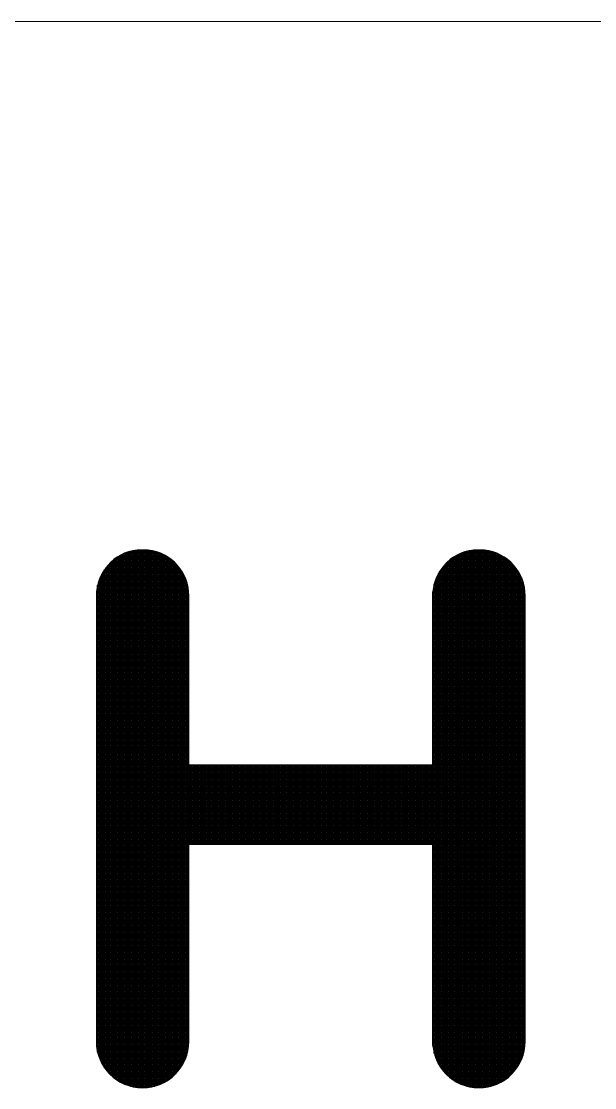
# Model space of a CAD drawing. Extents: x 0 to 841, y 0 to 594.
# Drawn here: x 696.97 to 703.93, y 97.92 to 110.86 of the extents above; entities that cross this region are included whole.
import ezdxf

# ---------------------------------------------------------------- set-up
doc = ezdxf.new("R2010")
doc.units = 0
doc.header["$LTSCALE"] = 5
doc.header["$MEASUREMENT"] = 0
doc.layers.add('42', color=7, linetype='Continuous', lineweight=9)
doc.layers.add('한국지역난방기술주식회사 CI', color=7, linetype='Continuous')

# ---------------------------------------------------------------- blocks, each defined once
blk = doc.blocks.new('기술주CI')
at = {"layer": '한국지역난방기술주식회사 CI', "color": 242, "linetype": 'Continuous', "true_color": 0xd51c29}
for p, q in [((1074.229, 133.431), (1074.229, 145.427)), ((1074.261, 133.418), (1074.261, 145.44)), ((1074.279, 145.447), (1075.01, 145.447)), ((1074.293, 133.406), (1074.293, 145.452)), ((1074.325, 133.396), (1074.325, 145.463)), ((1074.356, 133.386), (1074.356, 145.472)), ((1074.379, 145.478), (1074.91, 145.478)), ((1074.388, 133.377), (1074.388, 145.481)), ((1074.42, 133.37), (1074.42, 145.488)), ((1074.452, 133.363), (1074.452, 145.495)), ((1074.484, 133.358), (1074.484, 145.5)), ((1074.515, 133.353), (1074.515, 145.505)), ((1074.547, 133.35), (1074.547, 145.505)), ((1074.579, 133.348), (1074.579, 145.505)), ((1074.611, 133.346), (1074.611, 145.505)), ((1074.642, 133.345), (1074.642, 145.505)), ((1074.674, 133.346), (1074.674, 145.505)), ((1074.706, 133.347), (1074.706, 145.505)), ((1074.737, 133.35), (1074.737, 145.505)), ((1074.769, 133.353), (1074.769, 145.505)), ((1074.801, 133.357), (1074.801, 145.501)), ((1074.833, 133.363), (1074.833, 145.496)), ((1074.864, 133.369), (1074.864, 145.489)), ((1074.896, 133.376), (1074.896, 145.482)), ((1074.928, 133.385), (1074.928, 145.474)), ((1074.96, 133.394), (1074.96, 145.464)), ((1074.992, 133.405), (1074.992, 145.454)), ((1075.023, 133.416), (1075.023, 145.442)), ((1075.055, 133.429), (1075.055, 145.429)), ((1081.85, 133.428), (1081.85, 145.43)), ((1081.881, 133.415), (1081.881, 145.443)), ((1081.891, 145.447), (1082.623, 145.447)), ((1081.913, 133.404), (1081.913, 145.455)), ((1081.945, 133.393), (1081.945, 145.465)), ((1081.976, 133.384), (1081.976, 145.475)), ((1081.991, 145.478), (1082.523, 145.478)), ((1082.008, 133.375), (1082.008, 145.483)), ((1082.04, 133.368), (1082.04, 145.49)), ((1082.072, 133.362), (1082.072, 145.496)), ((1082.103, 133.357), (1082.103, 145.501)), ((1082.135, 133.353), (1082.135, 145.505)), ((1082.167, 133.349), (1082.167, 145.505)), ((1082.199, 133.347), (1082.199, 145.505)), ((1082.231, 133.346), (1082.231, 145.505)), ((1082.262, 133.345), (1082.262, 145.505)), ((1082.294, 133.346), (1082.294, 145.505)), ((1082.326, 133.348), (1082.326, 145.505)), ((1082.358, 133.35), (1082.358, 145.505)), ((1082.389, 133.354), (1082.389, 145.504)), ((1082.421, 133.358), (1082.421, 145.5)), ((1082.453, 133.364), (1082.453, 145.494)), ((1082.484, 133.371), (1082.484, 145.488)), ((1082.516, 133.378), (1082.516, 145.48)), ((1082.548, 133.387), (1082.548, 145.471)), ((1082.58, 133.397), (1082.58, 145.462)), ((1082.611, 133.407), (1082.611, 145.451)), ((1082.643, 133.419), (1082.643, 145.439)), ((1082.675, 133.433), (1082.675, 145.426)), ((1073.88, 133.677), (1073.88, 145.181)), ((1073.891, 145.193), (1075.398, 145.193)), ((1073.912, 133.645), (1073.912, 145.214)), ((1073.923, 145.225), (1075.366, 145.225)), ((1073.944, 133.615), (1073.944, 145.243)), ((1073.958, 145.256), (1075.331, 145.256)), ((1073.976, 133.587), (1073.976, 145.271)), ((1073.997, 145.288), (1075.292, 145.288)), ((1074.007, 133.562), (1074.007, 145.296)), ((1074.039, 145.32), (1075.25, 145.32)), ((1074.039, 133.538), (1074.039, 145.32)), ((1074.071, 133.517), (1074.071, 145.341)), ((1074.086, 145.351), (1075.203, 145.351)), ((1074.103, 133.497), (1074.103, 145.361)), ((1074.134, 133.478), (1074.134, 145.38)), ((1074.14, 145.383), (1075.149, 145.383)), ((1074.166, 133.461), (1074.166, 145.397)), ((1074.198, 133.446), (1074.198, 145.413)), ((1074.203, 145.415), (1075.086, 145.415)), ((1075.087, 133.444), (1075.087, 145.415)), ((1075.119, 133.459), (1075.119, 145.399)), ((1075.15, 133.476), (1075.15, 145.382)), ((1075.182, 133.494), (1075.182, 145.364)), ((1075.214, 133.514), (1075.214, 145.344)), ((1075.245, 133.535), (1075.245, 145.323)), ((1075.277, 133.558), (1075.277, 145.3)), ((1075.309, 133.584), (1075.309, 145.275)), ((1075.341, 133.611), (1075.341, 145.247)), ((1075.372, 133.64), (1075.372, 145.218)), ((1075.404, 133.672), (1075.404, 145.186)), ((1081.5, 133.669), (1081.5, 145.189)), ((1081.504, 145.193), (1083.01, 145.193)), ((1081.532, 133.637), (1081.532, 145.221)), ((1081.536, 145.225), (1082.978, 145.225)), ((1081.564, 133.608), (1081.564, 145.25)), ((1081.571, 145.256), (1082.943, 145.256)), ((1081.595, 133.581), (1081.595, 145.277)), ((1081.609, 145.288), (1082.905, 145.288)), ((1081.627, 133.556), (1081.627, 145.302)), ((1081.651, 145.32), (1082.862, 145.32)), ((1081.659, 133.533), (1081.659, 145.325)), ((1081.691, 133.512), (1081.691, 145.346)), ((1081.699, 145.351), (1082.815, 145.351)), ((1081.723, 133.492), (1081.723, 145.366)), ((1081.753, 145.383), (1082.761, 145.383)), ((1081.754, 133.474), (1081.754, 145.384)), ((1081.786, 133.457), (1081.786, 145.401)), ((1081.815, 145.415), (1082.699, 145.415)), ((1081.818, 133.442), (1081.818, 145.416)), ((1082.707, 133.447), (1082.707, 145.411)), ((1082.739, 133.463), (1082.739, 145.395)), ((1082.77, 133.48), (1082.77, 145.378)), ((1082.802, 133.499), (1082.802, 145.36)), ((1082.834, 133.519), (1082.834, 145.339)), ((1082.866, 133.541), (1082.866, 145.318)), ((1082.897, 133.564), (1082.897, 145.294)), ((1082.929, 133.59), (1082.929, 145.268)), ((1082.961, 133.618), (1082.961, 145.241)), ((1082.992, 133.648), (1082.992, 145.211)), ((1073.711, 144.939), (1075.578, 144.939)), ((1073.722, 133.899), (1073.722, 144.959)), ((1073.728, 144.971), (1075.561, 144.971)), ((1073.746, 145.002), (1075.543, 145.002)), ((1073.753, 133.844), (1073.753, 145.015)), ((1073.765, 145.034), (1075.523, 145.034)), ((1073.785, 133.795), (1073.785, 145.063)), ((1073.787, 145.066), (1075.502, 145.066)), ((1073.81, 145.098), (1075.479, 145.098)), ((1073.817, 133.752), (1073.817, 145.106)), ((1073.835, 145.129), (1075.454, 145.129)), ((1073.848, 133.713), (1073.848, 145.146)), ((1073.862, 145.161), (1075.427, 145.161)), ((1075.436, 133.707), (1075.436, 145.151)), ((1075.468, 133.746), (1075.468, 145.112)), ((1075.5, 133.789), (1075.5, 145.07)), ((1075.531, 133.836), (1075.531, 145.022)), ((1075.563, 133.891), (1075.563, 144.968)), ((1081.323, 144.939), (1083.191, 144.939)), ((1081.34, 144.971), (1083.174, 144.971)), ((1081.342, 133.885), (1081.342, 144.973)), ((1081.358, 145.002), (1083.156, 145.002)), ((1081.373, 133.831), (1081.373, 145.027)), ((1081.378, 145.034), (1083.136, 145.034)), ((1081.399, 145.066), (1083.115, 145.066)), ((1081.405, 133.784), (1081.405, 145.074)), ((1081.422, 145.098), (1083.091, 145.098)), ((1081.437, 133.742), (1081.437, 145.116)), ((1081.447, 145.129), (1083.067, 145.129)), ((1081.468, 133.704), (1081.468, 145.154)), ((1081.474, 145.161), (1083.039, 145.161)), ((1083.024, 133.68), (1083.024, 145.178)), ((1083.056, 133.716), (1083.056, 145.142)), ((1083.088, 133.756), (1083.088, 145.102)), ((1083.12, 133.8), (1083.12, 145.059)), ((1083.151, 133.849), (1083.151, 145.009)), ((1083.183, 133.905), (1083.183, 144.953)), ((1073.626, 134.151), (1073.626, 144.707)), ((1073.628, 144.716), (1075.66, 144.716)), ((1073.637, 144.748), (1075.652, 144.748)), ((1073.646, 144.78), (1075.643, 144.78)), ((1073.657, 144.812), (1075.632, 144.812)), ((1073.658, 134.043), (1073.658, 144.815)), ((1073.668, 144.843), (1075.62, 144.843)), ((1073.681, 144.875), (1075.608, 144.875)), ((1073.69, 133.964), (1073.69, 144.895)), ((1073.695, 144.907), (1075.594, 144.907)), ((1075.595, 133.954), (1075.595, 144.904)), ((1075.627, 134.031), (1075.627, 144.828)), ((1075.658, 134.133), (1075.658, 144.725)), ((1081.241, 144.716), (1083.273, 144.716)), ((1081.246, 134.121), (1081.246, 144.737)), ((1081.249, 144.748), (1083.265, 144.748)), ((1081.259, 144.78), (1083.255, 144.78)), ((1081.269, 144.812), (1083.245, 144.812)), ((1081.278, 134.022), (1081.278, 144.836)), ((1081.281, 144.843), (1083.233, 144.843)), ((1081.294, 144.875), (1083.22, 144.875)), ((1081.308, 144.907), (1083.206, 144.907)), ((1081.31, 133.947), (1081.31, 144.911)), ((1083.215, 133.971), (1083.215, 144.887)), ((1083.247, 134.052), (1083.247, 144.806)), ((1073.598, 144.463), (1075.691, 144.463)), ((1073.599, 144.494), (1075.69, 144.494)), ((1073.6, 144.526), (1075.689, 144.526)), ((1073.602, 144.558), (1075.687, 144.558)), ((1073.605, 144.59), (1075.684, 144.59)), ((1073.61, 144.621), (1075.679, 144.621)), ((1073.615, 144.653), (1075.674, 144.653)), ((1073.621, 144.685), (1075.668, 144.685)), ((1075.69, 134.351), (1075.69, 144.507)), ((1081.211, 144.494), (1083.303, 144.494)), ((1081.211, 144.463), (1083.303, 144.463)), ((1081.212, 144.526), (1083.301, 144.526)), ((1081.215, 144.558), (1083.299, 144.558)), ((1081.215, 134.302), (1081.215, 144.557)), ((1081.218, 144.59), (1083.296, 144.59)), ((1081.222, 144.621), (1083.292, 144.621)), ((1081.227, 144.653), (1083.286, 144.653)), ((1081.234, 144.685), (1083.28, 144.685)), ((1083.278, 134.165), (1083.278, 144.694)), ((1073.598, 144.431), (1075.691, 144.431)), ((1073.598, 144.399), (1075.691, 144.399)), ((1073.598, 144.367), (1075.691, 144.367)), ((1073.598, 144.336), (1075.691, 144.336)), ((1073.598, 144.304), (1075.691, 144.304)), ((1073.598, 144.272), (1075.691, 144.272)), ((1073.598, 144.24), (1075.691, 144.24)), ((1081.211, 144.431), (1083.303, 144.431)), ((1081.211, 144.399), (1083.303, 144.399)), ((1081.211, 144.367), (1083.303, 144.367)), ((1081.211, 144.336), (1083.303, 144.336)), ((1081.211, 144.304), (1083.303, 144.304)), ((1081.211, 144.272), (1083.303, 144.272)), ((1081.211, 144.24), (1083.303, 144.24)), ((1073.598, 144.208), (1075.691, 144.208)), ((1073.598, 144.177), (1075.691, 144.177)), ((1073.598, 144.145), (1075.691, 144.145)), ((1073.598, 144.113), (1075.691, 144.113)), ((1073.598, 144.081), (1075.691, 144.081)), ((1073.598, 144.05), (1075.691, 144.05)), ((1073.598, 144.018), (1075.691, 144.018)), ((1073.598, 143.986), (1075.691, 143.986)), ((1081.211, 144.208), (1083.303, 144.208)), ((1081.211, 144.177), (1083.303, 144.177)), ((1081.211, 144.145), (1083.303, 144.145)), ((1081.211, 144.113), (1083.303, 144.113)), ((1081.211, 144.081), (1083.303, 144.081)), ((1081.211, 144.05), (1083.303, 144.05)), ((1081.211, 144.018), (1083.303, 144.018)), ((1081.211, 143.986), (1083.303, 143.986)), ((1073.598, 143.954), (1075.691, 143.954)), ((1073.598, 143.923), (1075.691, 143.923)), ((1073.598, 143.891), (1075.691, 143.891)), ((1073.598, 143.859), (1075.691, 143.859)), ((1073.598, 143.828), (1075.691, 143.828)), ((1073.598, 143.796), (1075.691, 143.796)), ((1073.598, 143.764), (1075.691, 143.764)), ((1081.211, 143.954), (1083.303, 143.954)), ((1081.211, 143.923), (1083.303, 143.923)), ((1081.211, 143.891), (1083.303, 143.891)), ((1081.211, 143.859), (1083.303, 143.859)), ((1081.211, 143.828), (1083.303, 143.828)), ((1081.211, 143.796), (1083.303, 143.796)), ((1081.211, 143.764), (1083.303, 143.764)), ((1073.598, 143.732), (1075.691, 143.732)), ((1073.598, 143.701), (1075.691, 143.701)), ((1073.598, 143.669), (1075.691, 143.669)), ((1073.598, 143.637), (1075.691, 143.637)), ((1073.598, 143.605), (1075.691, 143.605)), ((1073.598, 143.574), (1075.691, 143.574)), ((1073.598, 143.542), (1075.691, 143.542)), ((1073.598, 143.51), (1075.691, 143.51)), ((1081.211, 143.732), (1083.303, 143.732)), ((1081.211, 143.701), (1083.303, 143.701)), ((1081.211, 143.669), (1083.303, 143.669)), ((1081.211, 143.637), (1083.303, 143.637)), ((1081.211, 143.605), (1083.303, 143.605)), ((1081.211, 143.574), (1083.303, 143.574)), ((1081.211, 143.542), (1083.303, 143.542)), ((1081.211, 143.51), (1083.303, 143.51)), ((1073.598, 143.478), (1075.691, 143.478)), ((1073.598, 143.446), (1075.691, 143.446)), ((1073.598, 143.415), (1075.691, 143.415)), ((1073.598, 143.383), (1075.691, 143.383)), ((1073.598, 143.351), (1075.691, 143.351)), ((1073.598, 143.319), (1075.691, 143.319)), ((1073.598, 143.288), (1075.691, 143.288)), ((1073.598, 143.256), (1075.691, 143.256)), ((1081.211, 143.478), (1083.303, 143.478)), ((1081.211, 143.446), (1083.303, 143.446)), ((1081.211, 143.415), (1083.303, 143.415)), ((1081.211, 143.383), (1083.303, 143.383)), ((1081.211, 143.351), (1083.303, 143.351)), ((1081.211, 143.319), (1083.303, 143.319)), ((1081.211, 143.288), (1083.303, 143.288)), ((1081.211, 143.256), (1083.303, 143.256)), ((1073.598, 143.224), (1075.691, 143.224)), ((1073.598, 143.193), (1075.691, 143.193)), ((1073.598, 143.161), (1075.691, 143.161)), ((1073.598, 143.129), (1075.691, 143.129)), ((1073.598, 143.097), (1075.691, 143.097)), ((1073.598, 143.066), (1075.691, 143.066)), ((1073.598, 143.034), (1075.691, 143.034)), ((1081.211, 143.224), (1083.303, 143.224)), ((1081.211, 143.193), (1083.303, 143.193)), ((1081.211, 143.161), (1083.303, 143.161)), ((1081.211, 143.129), (1083.303, 143.129)), ((1081.211, 143.097), (1083.303, 143.097)), ((1081.211, 143.066), (1083.303, 143.066)), ((1081.211, 143.034), (1083.303, 143.034)), ((1073.598, 143.002), (1075.691, 143.002)), ((1073.598, 142.97), (1075.691, 142.97)), ((1073.598, 142.939), (1075.691, 142.939)), ((1073.598, 142.907), (1075.691, 142.907)), ((1073.598, 142.875), (1075.691, 142.875)), ((1073.598, 142.843), (1075.691, 142.843)), ((1073.598, 142.811), (1075.691, 142.811)), ((1073.598, 142.78), (1075.691, 142.78)), ((1081.211, 143.002), (1083.303, 143.002)), ((1081.211, 142.97), (1083.303, 142.97)), ((1081.211, 142.939), (1083.303, 142.939)), ((1081.211, 142.907), (1083.303, 142.907)), ((1081.211, 142.875), (1083.303, 142.875)), ((1081.211, 142.843), (1083.303, 142.843)), ((1081.211, 142.811), (1083.303, 142.811)), ((1081.211, 142.78), (1083.303, 142.78)), ((1073.598, 142.748), (1075.691, 142.748)), ((1073.598, 142.716), (1075.691, 142.716)), ((1073.598, 142.684), (1075.691, 142.684)), ((1073.598, 142.653), (1075.691, 142.653)), ((1073.598, 142.621), (1075.691, 142.621)), ((1073.598, 142.589), (1075.691, 142.589)), ((1073.598, 142.557), (1075.691, 142.557)), ((1081.211, 142.748), (1083.303, 142.748)), ((1081.211, 142.716), (1083.303, 142.716)), ((1081.211, 142.684), (1083.303, 142.684)), ((1081.211, 142.653), (1083.303, 142.653)), ((1081.211, 142.621), (1083.303, 142.621)), ((1081.211, 142.589), (1083.303, 142.589)), ((1081.211, 142.557), (1083.303, 142.557)), ((1073.598, 142.526), (1075.691, 142.526)), ((1073.598, 142.494), (1075.691, 142.494)), ((1073.598, 142.462), (1075.691, 142.462)), ((1073.598, 142.431), (1075.691, 142.431)), ((1073.598, 142.399), (1075.691, 142.399)), ((1073.598, 142.367), (1075.691, 142.367)), ((1073.598, 142.335), (1075.691, 142.335)), ((1073.598, 142.304), (1075.691, 142.304)), ((1081.211, 142.526), (1083.303, 142.526)), ((1081.211, 142.494), (1083.303, 142.494)), ((1081.211, 142.462), (1083.303, 142.462)), ((1081.211, 142.431), (1083.303, 142.431)), ((1081.211, 142.399), (1083.303, 142.399)), ((1081.211, 142.367), (1083.303, 142.367)), ((1081.211, 142.335), (1083.303, 142.335)), ((1081.211, 142.304), (1083.303, 142.304)), ((1073.598, 142.272), (1075.691, 142.272)), ((1073.598, 142.24), (1075.691, 142.24)), ((1073.598, 142.208), (1075.691, 142.208)), ((1073.598, 142.176), (1075.691, 142.176)), ((1073.598, 142.145), (1075.691, 142.145)), ((1073.598, 142.113), (1075.691, 142.113)), ((1073.598, 142.081), (1075.691, 142.081)), ((1073.598, 142.049), (1075.691, 142.049)), ((1081.211, 142.272), (1083.303, 142.272)), ((1081.211, 142.24), (1083.303, 142.24)), ((1081.211, 142.208), (1083.303, 142.208)), ((1081.211, 142.176), (1083.303, 142.176)), ((1081.211, 142.145), (1083.303, 142.145)), ((1081.211, 142.113), (1083.303, 142.113)), ((1081.211, 142.081), (1083.303, 142.081)), ((1081.211, 142.049), (1083.303, 142.049)), ((1073.598, 142.018), (1075.691, 142.018)), ((1073.598, 141.986), (1075.691, 141.986)), ((1073.598, 141.954), (1075.691, 141.954)), ((1073.598, 141.922), (1075.691, 141.922)), ((1073.598, 141.891), (1075.691, 141.891)), ((1073.598, 141.859), (1075.691, 141.859)), ((1073.598, 141.827), (1075.691, 141.827)), ((1081.211, 142.018), (1083.303, 142.018)), ((1081.211, 141.986), (1083.303, 141.986)), ((1081.211, 141.954), (1083.303, 141.954)), ((1081.211, 141.922), (1083.303, 141.922)), ((1081.211, 141.891), (1083.303, 141.891)), ((1081.211, 141.859), (1083.303, 141.859)), ((1081.211, 141.827), (1083.303, 141.827)), ((1073.598, 141.796), (1075.691, 141.796)), ((1073.598, 141.764), (1075.691, 141.764)), ((1073.598, 141.732), (1075.691, 141.732)), ((1073.598, 141.7), (1075.691, 141.7)), ((1073.598, 141.669), (1075.691, 141.669)), ((1073.598, 141.637), (1075.691, 141.637)), ((1073.598, 141.605), (1075.691, 141.605)), ((1073.598, 141.573), (1075.691, 141.573)), ((1081.211, 141.796), (1083.303, 141.796)), ((1081.211, 141.764), (1083.303, 141.764)), ((1081.211, 141.732), (1083.303, 141.732)), ((1081.211, 141.7), (1083.303, 141.7)), ((1081.211, 141.669), (1083.303, 141.669)), ((1081.211, 141.637), (1083.303, 141.637)), ((1081.211, 141.605), (1083.303, 141.605)), ((1081.211, 141.573), (1083.303, 141.573)), ((1073.598, 141.542), (1075.691, 141.542)), ((1073.598, 141.51), (1075.691, 141.51)), ((1073.598, 141.478), (1075.691, 141.478)), ((1073.598, 141.446), (1075.691, 141.446)), ((1073.598, 141.414), (1075.691, 141.414)), ((1073.598, 141.383), (1075.691, 141.383)), ((1073.598, 141.351), (1075.691, 141.351)), ((1081.211, 141.542), (1083.303, 141.542)), ((1081.211, 141.51), (1083.303, 141.51)), ((1081.211, 141.478), (1083.303, 141.478)), ((1081.211, 141.446), (1083.303, 141.446)), ((1081.211, 141.414), (1083.303, 141.414)), ((1081.211, 141.383), (1083.303, 141.383)), ((1081.211, 141.351), (1083.303, 141.351)), ((1073.598, 141.319), (1075.691, 141.319)), ((1073.598, 141.287), (1075.691, 141.287)), ((1073.598, 141.256), (1075.691, 141.256)), ((1073.598, 141.224), (1075.691, 141.224)), ((1073.598, 141.192), (1075.691, 141.192)), ((1073.598, 141.16), (1075.691, 141.16)), ((1073.598, 141.129), (1075.691, 141.129)), ((1073.598, 141.097), (1075.691, 141.097)), ((1081.211, 141.319), (1083.303, 141.319)), ((1081.211, 141.287), (1083.303, 141.287)), ((1081.211, 141.256), (1083.303, 141.256)), ((1081.211, 141.224), (1083.303, 141.224)), ((1081.211, 141.192), (1083.303, 141.192)), ((1081.211, 141.16), (1083.303, 141.16)), ((1081.211, 141.129), (1083.303, 141.129)), ((1081.211, 141.097), (1083.303, 141.097)), ((1073.598, 141.065), (1075.691, 141.065)), ((1073.598, 141.034), (1075.691, 141.034)), ((1073.598, 141.002), (1075.691, 141.002)), ((1073.598, 140.97), (1075.691, 140.97)), ((1073.598, 140.938), (1075.691, 140.938)), ((1073.598, 140.907), (1075.691, 140.907)), ((1073.598, 140.875), (1075.691, 140.875)), ((1073.598, 140.843), (1075.691, 140.843)), ((1081.211, 141.065), (1083.303, 141.065)), ((1081.211, 141.034), (1083.303, 141.034)), ((1081.211, 141.002), (1083.303, 141.002)), ((1081.211, 140.97), (1083.303, 140.97)), ((1081.211, 140.938), (1083.303, 140.938)), ((1081.211, 140.907), (1083.303, 140.907)), ((1081.211, 140.875), (1083.303, 140.875)), ((1081.211, 140.843), (1083.303, 140.843)), ((1073.598, 140.811), (1075.691, 140.811)), ((1073.598, 140.779), (1075.691, 140.779)), ((1073.598, 140.748), (1075.691, 140.748)), ((1073.598, 140.716), (1075.691, 140.716)), ((1073.598, 140.684), (1075.691, 140.684)), ((1073.598, 140.652), (1075.691, 140.652)), ((1073.598, 140.621), (1083.303, 140.621)), ((1075.722, 138.856), (1075.722, 140.639)), ((1075.753, 138.856), (1075.753, 140.639)), ((1075.785, 138.856), (1075.785, 140.639)), ((1075.817, 138.856), (1075.817, 140.639)), ((1075.849, 138.856), (1075.849, 140.639)), ((1075.88, 138.856), (1075.88, 140.639)), ((1075.912, 138.856), (1075.912, 140.639)), ((1075.944, 138.856), (1075.944, 140.639)), ((1075.976, 138.856), (1075.976, 140.639)), ((1076.008, 138.856), (1076.008, 140.639)), ((1076.039, 138.856), (1076.039, 140.639)), ((1076.071, 138.856), (1076.071, 140.639)), ((1076.103, 138.856), (1076.103, 140.639)), ((1076.134, 138.856), (1076.134, 140.639)), ((1076.166, 138.856), (1076.166, 140.639)), ((1076.198, 138.856), (1076.198, 140.639)), ((1076.23, 138.856), (1076.23, 140.639)), ((1076.261, 138.856), (1076.261, 140.639)), ((1076.293, 138.856), (1076.293, 140.639)), ((1076.325, 138.856), (1076.325, 140.639)), ((1076.357, 138.856), (1076.357, 140.639)), ((1076.389, 138.856), (1076.389, 140.639)), ((1076.42, 138.856), (1076.42, 140.639)), ((1076.452, 138.856), (1076.452, 140.639)), ((1076.484, 138.856), (1076.484, 140.639)), ((1076.516, 138.856), (1076.516, 140.639)), ((1076.547, 138.856), (1076.547, 140.639)), ((1076.579, 138.856), (1076.579, 140.639)), ((1076.611, 138.856), (1076.611, 140.639)), ((1076.642, 138.856), (1076.642, 140.639)), ((1076.674, 138.856), (1076.674, 140.639)), ((1076.706, 138.856), (1076.706, 140.639)), ((1076.738, 138.856), (1076.738, 140.639)), ((1076.769, 138.856), (1076.769, 140.639)), ((1076.801, 138.856), (1076.801, 140.639)), ((1076.833, 138.856), (1076.833, 140.639)), ((1076.865, 138.856), (1076.865, 140.639)), ((1076.897, 138.856), (1076.897, 140.639)), ((1076.928, 138.856), (1076.928, 140.639)), ((1076.96, 138.856), (1076.96, 140.639)), ((1076.992, 138.856), (1076.992, 140.639)), ((1077.024, 138.856), (1077.024, 140.639)), ((1077.055, 138.856), (1077.055, 140.639)), ((1077.087, 138.856), (1077.087, 140.639)), ((1077.119, 138.856), (1077.119, 140.639)), ((1077.15, 138.856), (1077.15, 140.639)), ((1077.182, 138.856), (1077.182, 140.639)), ((1077.214, 138.856), (1077.214, 140.639)), ((1077.246, 138.856), (1077.246, 140.639)), ((1077.277, 138.856), (1077.277, 140.639)), ((1077.309, 138.856), (1077.309, 140.639)), ((1077.341, 138.856), (1077.341, 140.639)), ((1077.373, 138.856), (1077.373, 140.639)), ((1077.405, 138.856), (1077.405, 140.639)), ((1077.436, 138.856), (1077.436, 140.639)), ((1077.468, 138.856), (1077.468, 140.639)), ((1077.5, 138.856), (1077.5, 140.639)), ((1077.532, 138.856), (1077.532, 140.639)), ((1077.563, 138.856), (1077.563, 140.639)), ((1077.595, 138.856), (1077.595, 140.639)), ((1077.627, 138.856), (1077.627, 140.639)), ((1077.658, 138.856), (1077.658, 140.639)), ((1077.69, 138.856), (1077.69, 140.639)), ((1077.722, 138.856), (1077.722, 140.639)), ((1077.754, 138.856), (1077.754, 140.639)), ((1077.785, 138.856), (1077.785, 140.639)), ((1077.817, 138.856), (1077.817, 140.639)), ((1077.849, 138.856), (1077.849, 140.639)), ((1077.881, 138.856), (1077.881, 140.639)), ((1077.913, 138.856), (1077.913, 140.639)), ((1077.944, 138.856), (1077.944, 140.639)), ((1077.976, 138.856), (1077.976, 140.639)), ((1078.008, 138.856), (1078.008, 140.639)), ((1078.04, 138.856), (1078.04, 140.639)), ((1078.071, 138.856), (1078.071, 140.639)), ((1078.103, 138.856), (1078.103, 140.639)), ((1078.135, 138.856), (1078.135, 140.639)), ((1078.166, 138.856), (1078.166, 140.639)), ((1078.198, 138.856), (1078.198, 140.639)), ((1078.23, 138.856), (1078.23, 140.639)), ((1078.262, 138.856), (1078.262, 140.639)), ((1078.293, 138.856), (1078.293, 140.639)), ((1078.325, 138.856), (1078.325, 140.639)), ((1078.357, 138.856), (1078.357, 140.639)), ((1078.389, 138.856), (1078.389, 140.639)), ((1078.421, 138.856), (1078.421, 140.639)), ((1078.452, 138.856), (1078.452, 140.639)), ((1078.484, 138.856), (1078.484, 140.639)), ((1078.516, 138.856), (1078.516, 140.639)), ((1078.547, 138.856), (1078.547, 140.639)), ((1078.579, 138.856), (1078.579, 140.639)), ((1078.611, 138.856), (1078.611, 140.639)), ((1078.643, 138.856), (1078.643, 140.639)), ((1078.674, 138.856), (1078.674, 140.639)), ((1078.706, 138.856), (1078.706, 140.639)), ((1078.738, 138.856), (1078.738, 140.639)), ((1078.77, 138.856), (1078.77, 140.639)), ((1078.802, 138.856), (1078.802, 140.639)), ((1078.833, 138.856), (1078.833, 140.639)), ((1078.865, 138.856), (1078.865, 140.639)), ((1078.897, 138.856), (1078.897, 140.639)), ((1078.929, 138.856), (1078.929, 140.639)), ((1078.96, 138.856), (1078.96, 140.639)), ((1078.992, 138.856), (1078.992, 140.639)), ((1079.024, 138.856), (1079.024, 140.639)), ((1079.055, 138.856), (1079.055, 140.639)), ((1079.087, 138.856), (1079.087, 140.639)), ((1079.119, 138.856), (1079.119, 140.639)), ((1079.151, 138.856), (1079.151, 140.639)), ((1079.182, 138.856), (1079.182, 140.639)), ((1079.214, 138.856), (1079.214, 140.639)), ((1079.246, 138.856), (1079.246, 140.639)), ((1079.278, 138.856), (1079.278, 140.639)), ((1079.31, 138.856), (1079.31, 140.639)), ((1079.341, 138.856), (1079.341, 140.639)), ((1079.373, 138.856), (1079.373, 140.639)), ((1079.405, 138.856), (1079.405, 140.639)), ((1079.437, 138.856), (1079.437, 140.639)), ((1079.468, 138.856), (1079.468, 140.639)), ((1079.5, 138.856), (1079.5, 140.639)), ((1079.532, 138.856), (1079.532, 140.639)), ((1079.563, 138.856), (1079.563, 140.639)), ((1079.595, 138.856), (1079.595, 140.639)), ((1079.627, 138.856), (1079.627, 140.639)), ((1079.659, 138.856), (1079.659, 140.639)), ((1079.69, 138.856), (1079.69, 140.639)), ((1079.722, 138.856), (1079.722, 140.639)), ((1079.754, 138.856), (1079.754, 140.639)), ((1079.786, 138.856), (1079.786, 140.639)), ((1079.818, 138.856), (1079.818, 140.639)), ((1079.849, 138.856), (1079.849, 140.639)), ((1079.881, 138.856), (1079.881, 140.639)), ((1079.913, 138.856), (1079.913, 140.639)), ((1079.945, 138.856), (1079.945, 140.639)), ((1079.976, 138.856), (1079.976, 140.639)), ((1080.008, 138.856), (1080.008, 140.639)), ((1080.04, 138.856), (1080.04, 140.639)), ((1080.071, 138.856), (1080.071, 140.639)), ((1080.103, 138.856), (1080.103, 140.639)), ((1080.135, 138.856), (1080.135, 140.639)), ((1080.167, 138.856), (1080.167, 140.639)), ((1080.198, 138.856), (1080.198, 140.639)), ((1080.23, 138.856), (1080.23, 140.639)), ((1080.262, 138.856), (1080.262, 140.639)), ((1080.294, 138.856), (1080.294, 140.639)), ((1080.326, 138.856), (1080.326, 140.639)), ((1080.357, 138.856), (1080.357, 140.639)), ((1080.389, 138.856), (1080.389, 140.639)), ((1080.421, 138.856), (1080.421, 140.639)), ((1080.453, 138.856), (1080.453, 140.639)), ((1080.484, 138.856), (1080.484, 140.639)), ((1080.516, 138.856), (1080.516, 140.639)), ((1080.548, 138.856), (1080.548, 140.639)), ((1080.579, 138.856), (1080.579, 140.639)), ((1080.611, 138.856), (1080.611, 140.639)), ((1080.643, 138.856), (1080.643, 140.639)), ((1080.675, 138.856), (1080.675, 140.639)), ((1080.707, 138.856), (1080.707, 140.639)), ((1080.738, 138.856), (1080.738, 140.639)), ((1080.77, 138.856), (1080.77, 140.639)), ((1080.802, 138.856), (1080.802, 140.639)), ((1080.834, 138.856), (1080.834, 140.639)), ((1080.865, 138.856), (1080.865, 140.639)), ((1080.897, 138.856), (1080.897, 140.639)), ((1080.929, 138.856), (1080.929, 140.639)), ((1080.96, 138.856), (1080.96, 140.639)), ((1080.992, 138.856), (1080.992, 140.639)), ((1081.024, 138.856), (1081.024, 140.639)), ((1081.056, 138.856), (1081.056, 140.639)), ((1081.087, 138.856), (1081.087, 140.639)), ((1081.119, 138.856), (1081.119, 140.639)), ((1081.151, 138.856), (1081.151, 140.639)), ((1081.183, 138.856), (1081.183, 140.639)), ((1081.211, 140.811), (1083.303, 140.811)), ((1081.211, 140.779), (1083.303, 140.779)), ((1081.211, 140.748), (1083.303, 140.748)), ((1081.211, 140.716), (1083.303, 140.716)), ((1081.211, 140.684), (1083.303, 140.684)), ((1081.211, 140.652), (1083.303, 140.652)), ((1073.598, 140.589), (1083.303, 140.589)), ((1073.598, 140.557), (1083.303, 140.557)), ((1073.598, 140.525), (1083.303, 140.525)), ((1073.598, 140.494), (1083.303, 140.494)), ((1073.598, 140.462), (1083.303, 140.462)), ((1073.598, 140.43), (1083.303, 140.43)), ((1073.598, 140.399), (1083.303, 140.399)), ((1073.598, 140.367), (1083.303, 140.367)), ((1073.598, 140.335), (1083.303, 140.335)), ((1073.598, 140.303), (1083.303, 140.303)), ((1073.598, 140.272), (1083.303, 140.272)), ((1073.598, 140.24), (1083.303, 140.24)), ((1073.598, 140.208), (1083.303, 140.208)), ((1073.598, 140.176), (1083.303, 140.176)), ((1073.598, 140.145), (1083.303, 140.145)), ((1073.598, 140.113), (1083.303, 140.113)), ((1073.598, 140.081), (1083.303, 140.081)), ((1073.598, 140.049), (1083.303, 140.049)), ((1073.598, 140.017), (1083.303, 140.017)), ((1073.598, 139.986), (1083.303, 139.986)), ((1073.598, 139.954), (1083.303, 139.954)), ((1073.598, 139.922), (1083.303, 139.922)), ((1073.598, 139.89), (1083.303, 139.89)), ((1073.598, 139.859), (1083.303, 139.859)), ((1073.598, 139.827), (1083.303, 139.827)), ((1073.598, 139.795), (1083.303, 139.795)), ((1073.598, 139.764), (1083.303, 139.764)), ((1073.598, 139.732), (1083.303, 139.732)), ((1073.598, 139.7), (1083.303, 139.7)), ((1073.598, 139.668), (1083.303, 139.668)), ((1073.598, 139.637), (1083.303, 139.637)), ((1073.598, 139.605), (1083.303, 139.605)), ((1073.598, 139.573), (1083.303, 139.573)), ((1073.598, 139.541), (1083.303, 139.541)), ((1073.598, 139.51), (1083.303, 139.51)), ((1073.598, 139.478), (1083.303, 139.478)), ((1073.598, 139.446), (1083.303, 139.446)), ((1073.598, 139.414), (1083.303, 139.414)), ((1073.598, 139.382), (1083.303, 139.382)), ((1073.598, 139.351), (1083.303, 139.351)), ((1073.598, 139.319), (1083.303, 139.319)), ((1073.598, 139.287), (1083.303, 139.287)), ((1073.598, 139.255), (1083.303, 139.255)), ((1073.598, 139.224), (1083.303, 139.224)), ((1073.598, 139.192), (1083.303, 139.192)), ((1073.598, 139.16), (1083.303, 139.16)), ((1073.598, 139.128), (1083.303, 139.128)), ((1073.598, 139.097), (1083.303, 139.097)), ((1073.598, 139.065), (1083.303, 139.065)), ((1073.598, 139.033), (1083.303, 139.033)), ((1073.598, 139.002), (1083.303, 139.002)), ((1073.598, 138.97), (1083.303, 138.97)), ((1073.598, 138.938), (1083.303, 138.938)), ((1073.598, 138.906), (1083.303, 138.906)), ((1073.598, 138.875), (1083.303, 138.875)), ((1073.598, 138.843), (1075.691, 138.843)), ((1073.598, 138.811), (1075.691, 138.811)), ((1073.598, 138.779), (1075.691, 138.779)), ((1073.598, 138.748), (1075.691, 138.748)), ((1073.598, 138.716), (1075.691, 138.716)), ((1073.598, 138.684), (1075.691, 138.684)), ((1081.211, 138.843), (1083.303, 138.843)), ((1081.211, 138.811), (1083.303, 138.811)), ((1081.211, 138.779), (1083.303, 138.779)), ((1081.211, 138.748), (1083.303, 138.748)), ((1081.211, 138.716), (1083.303, 138.716)), ((1081.211, 138.684), (1083.303, 138.684)), ((1073.598, 138.652), (1075.691, 138.652)), ((1073.598, 138.62), (1075.691, 138.62)), ((1073.598, 138.589), (1075.691, 138.589)), ((1073.598, 138.557), (1075.691, 138.557)), ((1073.598, 138.525), (1075.691, 138.525)), ((1073.598, 138.493), (1075.691, 138.493)), ((1073.598, 138.462), (1075.691, 138.462)), ((1073.598, 138.43), (1075.691, 138.43)), ((1081.211, 138.652), (1083.303, 138.652)), ((1081.211, 138.62), (1083.303, 138.62)), ((1081.211, 138.589), (1083.303, 138.589)), ((1081.211, 138.557), (1083.303, 138.557)), ((1081.211, 138.525), (1083.303, 138.525)), ((1081.211, 138.493), (1083.303, 138.493)), ((1081.211, 138.462), (1083.303, 138.462)), ((1081.211, 138.43), (1083.303, 138.43)), ((1073.598, 138.398), (1075.691, 138.398)), ((1073.598, 138.367), (1075.691, 138.367)), ((1073.598, 138.335), (1075.691, 138.335)), ((1073.598, 138.303), (1075.691, 138.303)), ((1073.598, 138.271), (1075.691, 138.271)), ((1073.598, 138.24), (1075.691, 138.24)), ((1073.598, 138.208), (1075.691, 138.208)), ((1081.211, 138.398), (1083.303, 138.398)), ((1081.211, 138.367), (1083.303, 138.367)), ((1081.211, 138.335), (1083.303, 138.335)), ((1081.211, 138.303), (1083.303, 138.303)), ((1081.211, 138.271), (1083.303, 138.271)), ((1081.211, 138.24), (1083.303, 138.24)), ((1081.211, 138.208), (1083.303, 138.208)), ((1073.598, 138.176), (1075.691, 138.176)), ((1073.598, 138.144), (1075.691, 138.144)), ((1073.598, 138.113), (1075.691, 138.113)), ((1073.598, 138.081), (1075.691, 138.081)), ((1073.598, 138.049), (1075.691, 138.049)), ((1073.598, 138.017), (1075.691, 138.017)), ((1073.598, 137.985), (1075.691, 137.985)), ((1073.598, 137.954), (1075.691, 137.954)), ((1081.211, 138.176), (1083.303, 138.176)), ((1081.211, 138.144), (1083.303, 138.144)), ((1081.211, 138.113), (1083.303, 138.113)), ((1081.211, 138.081), (1083.303, 138.081)), ((1081.211, 138.049), (1083.303, 138.049)), ((1081.211, 138.017), (1083.303, 138.017)), ((1081.211, 137.985), (1083.303, 137.985)), ((1081.211, 137.954), (1083.303, 137.954)), ((1073.598, 137.922), (1075.691, 137.922)), ((1073.598, 137.89), (1075.691, 137.89)), ((1073.598, 137.858), (1075.691, 137.858)), ((1073.598, 137.827), (1075.691, 137.827)), ((1073.598, 137.795), (1075.691, 137.795)), ((1073.598, 137.763), (1075.691, 137.763)), ((1073.598, 137.731), (1075.691, 137.731)), ((1081.211, 137.922), (1083.303, 137.922)), ((1081.211, 137.89), (1083.303, 137.89)), ((1081.211, 137.858), (1083.303, 137.858)), ((1081.211, 137.827), (1083.303, 137.827)), ((1081.211, 137.795), (1083.303, 137.795)), ((1081.211, 137.763), (1083.303, 137.763)), ((1081.211, 137.731), (1083.303, 137.731)), ((1073.598, 137.7), (1075.691, 137.7)), ((1073.598, 137.668), (1075.691, 137.668)), ((1073.598, 137.636), (1075.691, 137.636)), ((1073.598, 137.605), (1075.691, 137.605)), ((1073.598, 137.573), (1075.691, 137.573)), ((1073.598, 137.541), (1075.691, 137.541)), ((1073.598, 137.509), (1075.691, 137.509)), ((1073.598, 137.478), (1075.691, 137.478)), ((1081.211, 137.7), (1083.303, 137.7)), ((1081.211, 137.668), (1083.303, 137.668)), ((1081.211, 137.636), (1083.303, 137.636)), ((1081.211, 137.605), (1083.303, 137.605)), ((1081.211, 137.573), (1083.303, 137.573)), ((1081.211, 137.541), (1083.303, 137.541)), ((1081.211, 137.509), (1083.303, 137.509)), ((1081.211, 137.478), (1083.303, 137.478)), ((1073.598, 137.446), (1075.691, 137.446)), ((1073.598, 137.414), (1075.691, 137.414)), ((1073.598, 137.382), (1075.691, 137.382)), ((1073.598, 137.35), (1075.691, 137.35)), ((1073.598, 137.319), (1075.691, 137.319)), ((1073.598, 137.287), (1075.691, 137.287)), ((1073.598, 137.255), (1075.691, 137.255)), ((1073.598, 137.223), (1075.691, 137.223)), ((1081.211, 137.446), (1083.303, 137.446)), ((1081.211, 137.414), (1083.303, 137.414)), ((1081.211, 137.382), (1083.303, 137.382)), ((1081.211, 137.35), (1083.303, 137.35)), ((1081.211, 137.319), (1083.303, 137.319)), ((1081.211, 137.287), (1083.303, 137.287)), ((1081.211, 137.255), (1083.303, 137.255)), ((1081.211, 137.223), (1083.303, 137.223)), ((1073.598, 137.192), (1075.691, 137.192)), ((1073.598, 137.16), (1075.691, 137.16)), ((1073.598, 137.128), (1075.691, 137.128)), ((1073.598, 137.096), (1075.691, 137.096)), ((1073.598, 137.065), (1075.691, 137.065)), ((1073.598, 137.033), (1075.691, 137.033)), ((1073.598, 137.001), (1075.691, 137.001)), ((1081.211, 137.192), (1083.303, 137.192)), ((1081.211, 137.16), (1083.303, 137.16)), ((1081.211, 137.128), (1083.303, 137.128)), ((1081.211, 137.096), (1083.303, 137.096)), ((1081.211, 137.065), (1083.303, 137.065)), ((1081.211, 137.033), (1083.303, 137.033)), ((1081.211, 137.001), (1083.303, 137.001)), ((1073.598, 136.97), (1075.691, 136.97)), ((1073.598, 136.938), (1075.691, 136.938)), ((1073.598, 136.906), (1075.691, 136.906)), ((1073.598, 136.874), (1075.691, 136.874)), ((1073.598, 136.843), (1075.691, 136.843)), ((1073.598, 136.811), (1075.691, 136.811)), ((1073.598, 136.779), (1075.691, 136.779)), ((1073.598, 136.747), (1075.691, 136.747)), ((1081.211, 136.97), (1083.303, 136.97)), ((1081.211, 136.938), (1083.303, 136.938)), ((1081.211, 136.906), (1083.303, 136.906)), ((1081.211, 136.874), (1083.303, 136.874)), ((1081.211, 136.843), (1083.303, 136.843)), ((1081.211, 136.811), (1083.303, 136.811)), ((1081.211, 136.779), (1083.303, 136.779)), ((1081.211, 136.747), (1083.303, 136.747)), ((1073.598, 136.716), (1075.691, 136.716)), ((1073.598, 136.684), (1075.691, 136.684)), ((1073.598, 136.652), (1075.691, 136.652)), ((1073.598, 136.62), (1075.691, 136.62)), ((1073.598, 136.588), (1075.691, 136.588)), ((1073.598, 136.557), (1075.691, 136.557)), ((1073.598, 136.525), (1075.691, 136.525)), ((1081.211, 136.716), (1083.303, 136.716)), ((1081.211, 136.684), (1083.303, 136.684)), ((1081.211, 136.652), (1083.303, 136.652)), ((1081.211, 136.62), (1083.303, 136.62)), ((1081.211, 136.588), (1083.303, 136.588)), ((1081.211, 136.557), (1083.303, 136.557)), ((1081.211, 136.525), (1083.303, 136.525)), ((1073.598, 136.493), (1075.691, 136.493)), ((1073.598, 136.461), (1075.691, 136.461)), ((1073.598, 136.43), (1075.691, 136.43)), ((1073.598, 136.398), (1075.691, 136.398)), ((1073.598, 136.366), (1075.691, 136.366)), ((1073.598, 136.334), (1075.691, 136.334)), ((1073.598, 136.303), (1075.691, 136.303)), ((1073.598, 136.271), (1075.691, 136.271)), ((1081.211, 136.493), (1083.303, 136.493)), ((1081.211, 136.461), (1083.303, 136.461)), ((1081.211, 136.43), (1083.303, 136.43)), ((1081.211, 136.398), (1083.303, 136.398)), ((1081.211, 136.366), (1083.303, 136.366)), ((1081.211, 136.334), (1083.303, 136.334)), ((1081.211, 136.303), (1083.303, 136.303)), ((1081.211, 136.271), (1083.303, 136.271)), ((1073.598, 136.239), (1075.691, 136.239)), ((1073.598, 136.208), (1075.691, 136.208)), ((1073.598, 136.176), (1075.691, 136.176)), ((1073.598, 136.144), (1075.691, 136.144)), ((1073.598, 136.112), (1075.691, 136.112)), ((1073.598, 136.081), (1075.691, 136.081)), ((1073.598, 136.049), (1075.691, 136.049)), ((1073.598, 136.017), (1075.691, 136.017)), ((1081.211, 136.239), (1083.303, 136.239)), ((1081.211, 136.208), (1083.303, 136.208)), ((1081.211, 136.176), (1083.303, 136.176)), ((1081.211, 136.144), (1083.303, 136.144)), ((1081.211, 136.112), (1083.303, 136.112)), ((1081.211, 136.081), (1083.303, 136.081)), ((1081.211, 136.049), (1083.303, 136.049)), ((1081.211, 136.017), (1083.303, 136.017)), ((1073.598, 135.985), (1075.691, 135.985)), ((1073.598, 135.953), (1075.691, 135.953)), ((1073.598, 135.922), (1075.691, 135.922)), ((1073.598, 135.89), (1075.691, 135.89)), ((1073.598, 135.858), (1075.691, 135.858)), ((1073.598, 135.826), (1075.691, 135.826)), ((1073.598, 135.795), (1075.691, 135.795)), ((1081.211, 135.985), (1083.303, 135.985)), ((1081.211, 135.953), (1083.303, 135.953)), ((1081.211, 135.922), (1083.303, 135.922)), ((1081.211, 135.89), (1083.303, 135.89)), ((1081.211, 135.858), (1083.303, 135.858)), ((1081.211, 135.826), (1083.303, 135.826)), ((1081.211, 135.795), (1083.303, 135.795)), ((1073.598, 135.763), (1075.691, 135.763)), ((1073.598, 135.731), (1075.691, 135.731)), ((1073.598, 135.699), (1075.691, 135.699)), ((1073.598, 135.668), (1075.691, 135.668)), ((1073.598, 135.636), (1075.691, 135.636)), ((1073.598, 135.604), (1075.691, 135.604)), ((1073.598, 135.573), (1075.691, 135.573)), ((1073.598, 135.541), (1075.691, 135.541)), ((1081.211, 135.763), (1083.303, 135.763)), ((1081.211, 135.731), (1083.303, 135.731)), ((1081.211, 135.699), (1083.303, 135.699)), ((1081.211, 135.668), (1083.303, 135.668)), ((1081.211, 135.636), (1083.303, 135.636)), ((1081.211, 135.604), (1083.303, 135.604)), ((1081.211, 135.573), (1083.303, 135.573)), ((1081.211, 135.541), (1083.303, 135.541)), ((1073.598, 135.509), (1075.691, 135.509)), ((1073.598, 135.477), (1075.691, 135.477)), ((1073.598, 135.446), (1075.691, 135.446)), ((1073.598, 135.414), (1075.691, 135.414)), ((1073.598, 135.382), (1075.691, 135.382)), ((1073.598, 135.35), (1075.691, 135.35)), ((1073.598, 135.319), (1075.691, 135.319)), ((1081.211, 135.509), (1083.303, 135.509)), ((1081.211, 135.477), (1083.303, 135.477)), ((1081.211, 135.446), (1083.303, 135.446)), ((1081.211, 135.414), (1083.303, 135.414)), ((1081.211, 135.382), (1083.303, 135.382)), ((1081.211, 135.35), (1083.303, 135.35)), ((1081.211, 135.319), (1083.303, 135.319)), ((1073.598, 135.287), (1075.691, 135.287)), ((1073.598, 135.255), (1075.691, 135.255)), ((1073.598, 135.223), (1075.691, 135.223)), ((1073.598, 135.191), (1075.691, 135.191)), ((1073.598, 135.16), (1075.691, 135.16)), ((1073.598, 135.128), (1075.691, 135.128)), ((1073.598, 135.096), (1075.691, 135.096)), ((1073.598, 135.064), (1075.691, 135.064)), ((1081.211, 135.287), (1083.303, 135.287)), ((1081.211, 135.255), (1083.303, 135.255)), ((1081.211, 135.223), (1083.303, 135.223)), ((1081.211, 135.191), (1083.303, 135.191)), ((1081.211, 135.16), (1083.303, 135.16)), ((1081.211, 135.128), (1083.303, 135.128)), ((1081.211, 135.096), (1083.303, 135.096)), ((1081.211, 135.064), (1083.303, 135.064)), ((1073.598, 135.033), (1075.691, 135.033)), ((1073.598, 135.001), (1075.691, 135.001)), ((1073.598, 134.969), (1075.691, 134.969)), ((1073.598, 134.938), (1075.691, 134.938)), ((1073.598, 134.906), (1075.691, 134.906)), ((1073.598, 134.874), (1075.691, 134.874)), ((1073.598, 134.842), (1075.691, 134.842)), ((1073.598, 134.811), (1075.691, 134.811)), ((1081.211, 135.033), (1083.303, 135.033)), ((1081.211, 135.001), (1083.303, 135.001)), ((1081.211, 134.969), (1083.303, 134.969)), ((1081.211, 134.938), (1083.303, 134.938)), ((1081.211, 134.906), (1083.303, 134.906)), ((1081.211, 134.874), (1083.303, 134.874)), ((1081.211, 134.842), (1083.303, 134.842)), ((1081.211, 134.811), (1083.303, 134.811)), ((1073.598, 134.779), (1075.691, 134.779)), ((1073.598, 134.747), (1075.691, 134.747)), ((1073.598, 134.715), (1075.691, 134.715)), ((1073.598, 134.684), (1075.691, 134.684)), ((1073.598, 134.652), (1075.691, 134.652)), ((1073.598, 134.62), (1075.691, 134.62)), ((1073.598, 134.588), (1075.691, 134.588)), ((1081.211, 134.779), (1083.303, 134.779)), ((1081.211, 134.747), (1083.303, 134.747)), ((1081.211, 134.715), (1083.303, 134.715)), ((1081.211, 134.684), (1083.303, 134.684)), ((1081.211, 134.652), (1083.303, 134.652)), ((1081.211, 134.62), (1083.303, 134.62)), ((1081.211, 134.588), (1083.303, 134.588)), ((1073.598, 134.556), (1075.691, 134.556)), ((1073.598, 134.525), (1075.691, 134.525)), ((1073.598, 134.493), (1075.691, 134.493)), ((1073.598, 134.461), (1075.691, 134.461)), ((1073.598, 134.429), (1075.691, 134.429)), ((1073.598, 134.398), (1075.691, 134.398)), ((1073.599, 134.366), (1075.69, 134.366)), ((1073.6, 134.334), (1075.689, 134.334)), ((1081.211, 134.556), (1083.303, 134.556)), ((1081.211, 134.525), (1083.303, 134.525)), ((1081.211, 134.493), (1083.303, 134.493)), ((1081.211, 134.461), (1083.303, 134.461)), ((1081.211, 134.429), (1083.303, 134.429)), ((1081.211, 134.398), (1083.303, 134.398)), ((1081.211, 134.366), (1083.303, 134.366)), ((1081.212, 134.334), (1083.302, 134.334)), ((1073.602, 134.302), (1075.687, 134.302)), ((1073.605, 134.271), (1075.684, 134.271)), ((1073.609, 134.239), (1075.68, 134.239)), ((1073.615, 134.207), (1075.674, 134.207)), ((1073.621, 134.176), (1075.668, 134.176)), ((1073.628, 134.144), (1075.661, 134.144)), ((1073.636, 134.112), (1075.653, 134.112)), ((1081.214, 134.302), (1083.299, 134.302)), ((1081.218, 134.271), (1083.296, 134.271)), ((1081.222, 134.239), (1083.292, 134.239)), ((1081.227, 134.207), (1083.287, 134.207)), ((1081.233, 134.176), (1083.281, 134.176)), ((1081.24, 134.144), (1083.273, 134.144)), ((1081.249, 134.112), (1083.265, 134.112)), ((1073.646, 134.08), (1075.643, 134.08)), ((1073.656, 134.049), (1075.633, 134.049)), ((1073.668, 134.017), (1075.621, 134.017)), ((1073.68, 133.985), (1075.608, 133.985)), ((1073.695, 133.953), (1075.594, 133.953)), ((1073.71, 133.922), (1075.579, 133.922)), ((1073.726, 133.89), (1075.562, 133.89)), ((1073.745, 133.858), (1075.544, 133.858)), ((1081.258, 134.08), (1083.256, 134.08)), ((1081.269, 134.049), (1083.245, 134.049)), ((1081.28, 134.017), (1083.234, 134.017)), ((1081.293, 133.985), (1083.221, 133.985)), ((1081.307, 133.953), (1083.207, 133.953)), ((1081.322, 133.922), (1083.192, 133.922)), ((1081.339, 133.89), (1083.175, 133.89)), ((1081.357, 133.858), (1083.157, 133.858)), ((1073.764, 133.826), (1075.525, 133.826)), ((1073.785, 133.794), (1075.504, 133.794)), ((1073.808, 133.763), (1075.481, 133.763)), ((1073.833, 133.731), (1075.456, 133.731)), ((1073.86, 133.699), (1075.429, 133.699)), ((1073.889, 133.667), (1075.4, 133.667)), ((1073.921, 133.636), (1075.368, 133.636)), ((1073.956, 133.604), (1075.333, 133.604)), ((1081.377, 133.826), (1083.137, 133.826)), ((1081.398, 133.794), (1083.116, 133.794)), ((1081.421, 133.763), (1083.093, 133.763)), ((1081.446, 133.731), (1083.068, 133.731)), ((1081.473, 133.699), (1083.041, 133.699)), ((1081.502, 133.667), (1083.012, 133.667)), ((1081.534, 133.636), (1082.98, 133.636)), ((1081.568, 133.604), (1082.946, 133.604)), ((1073.994, 133.572), (1075.295, 133.572)), ((1074.036, 133.541), (1075.253, 133.541)), ((1074.083, 133.509), (1075.206, 133.509)), ((1074.137, 133.477), (1075.152, 133.477)), ((1074.199, 133.445), (1075.09, 133.445)), ((1074.273, 133.414), (1075.016, 133.414)), ((1074.371, 133.382), (1074.918, 133.382)), ((1081.606, 133.572), (1082.907, 133.572)), ((1081.649, 133.541), (1082.865, 133.541)), ((1081.696, 133.509), (1082.818, 133.509)), ((1081.749, 133.477), (1082.765, 133.477)), ((1081.811, 133.445), (1082.703, 133.445)), ((1081.886, 133.414), (1082.628, 133.414)), ((1081.984, 133.382), (1082.53, 133.382)), ((1074.547, 133.35), (1074.742, 133.35)), ((1082.159, 133.35), (1082.354, 133.35))]:
    blk.add_line(p, q, dxfattribs=at)
at = {"layer": '한국지역난방기술주식회사 CI', "color": 242, "true_color": 0xd51c29}
blk.add_lwpolyline([(1083.303, 144.466, 0.379174), (1082.383, 145.505), (1082.131, 145.505, 0.379174), (1081.211, 144.466), (1081.211, 140.639), (1075.691, 140.639), (1075.691, 144.466, 0.379174), (1074.771, 145.505), (1074.518, 145.505, 0.379174), (1073.598, 144.466), (1073.598, 134.392, 1), (1075.691, 134.392), (1075.691, 138.856), (1081.211, 138.856), (1081.211, 134.392, 1), (1083.303, 134.392)], format="xyb", close=True, dxfattribs=at)

msp = doc.modelspace()

# ---------------------------------------------------------------- linework, layer by layer
at = {"layer": '42', "color": 7, "linetype": 'Continuous', "lineweight": 0}
msp.add_line((677, 110.862), (827, 110.862), dxfattribs=at)

# ---------------------------------------------------------------- block references
at = {"layer": '한국지역난방기술주식회사 CI', "xscale": 0.5364893087771634, "yscale": 0.5364893087771634, "zscale": 0.5364893087771634}
msp.add_blockref('기술주CI', (121.907, 26.386), dxfattribs=at)

doc.saveas('drawing.dxf')
